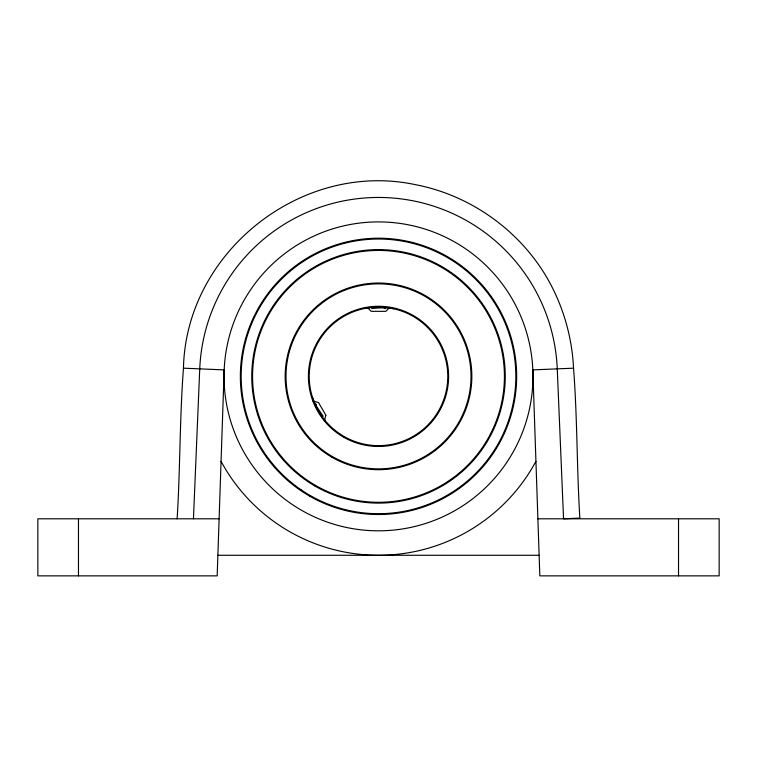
<?xml version="1.0" encoding="UTF-8"?>
<svg xmlns="http://www.w3.org/2000/svg" width="757" height="757" viewBox="0 0 757 757"><rect width="100%" height="100%" fill="white"/><g stroke="black" fill="none" stroke-linecap="round" stroke-linejoin="round"><path stroke-width="1.14" d="M224.044 376.361L224.129 371.261M177.129 518.8C180.27 468.64 179.664 418.309 183.459 368.176L224.176 369.889L217.174 575.859L37.85 575.859L37.85 518.8L219.114 518.8M224.138 370.958L224.176 369.889M193.451 518.8L199.744 368.858M183.459 368.176C185.929 251.93 301.901 160.247 415.584 184.708C470.674 195.268 520.144 230.686 547.936 279.409C563.255 306.5 572.065 337.092 573.541 368.176C577.392 418.082 576.777 468.176 579.843 518.119L563.549 518.8L557.256 368.858M324.346 420.788L325.841 415.233M389.098 308.071L385.833 311.326L371.185 311.326L367.911 308.071M537.886 518.8L719.15 518.8L719.15 575.859L539.826 575.859L532.824 369.889L573.541 368.176M217.874 555.278L539.126 555.278M389.448 307.948L393.99 308.837M312.944 401.04L318.508 402.525L325.832 415.215M313.777 401.087L312.281 396.734M532.824 369.889L532.862 370.958M532.871 371.11L532.956 376.361A154.456 154.456 0 0 1 301.267 510.123A154.456 154.456 0 0 1 301.267 242.6A154.456 154.456 0 0 1 532.956 376.361M678.527 518.8L678.527 575.859M78.473 518.8L78.473 575.859M535.937 461.354A178.907 178.907 0 0 1 221.063 461.354M199.744 368.858A178.907 178.907 0 0 1 378.5 197.454A178.907 178.907 0 0 1 557.256 368.858M367.154 307.891A15.386 1.59 3.2 0 1 369.776 307.796M384.159 308.43A15.386 1.59 3.2 0 1 385.408 308.563M367.883 308.023A15.386 0.927 -5.7 0 1 366.823 308.061M371.592 308.563A15.386 1.59 -3.2 0 1 389.846 307.891M324.876 420.428A15.386 1.59 63.2 0 1 324.412 419.7M316.492 404.664A15.386 1.59 63.2 0 1 316.322 404.285M324.621 419.728A15.386 0.927 54.3 0 1 325.188 420.627M323.23 416.246A15.386 1.59 56.8 0 1 313.53 400.765M309.424 496.005A138.162 138.162 0 0 0 516.662 376.361A138.162 138.162 0 0 0 309.424 256.718A138.162 138.162 0 0 0 309.424 496.005M301.523 490.101A137.339 137.339 0 0 0 515.489 386.165A137.339 137.339 0 0 0 318.489 252.829A137.339 137.339 0 0 0 301.523 490.101M315.537 485.426A125.927 125.927 0 0 0 504.427 376.361A125.927 125.927 0 0 0 315.537 267.306A125.927 125.927 0 0 0 315.537 485.426M315.13 486.126A126.75 126.75 0 0 0 505.25 376.361A126.75 126.75 0 0 0 315.13 266.596A126.75 126.75 0 0 0 315.13 486.126M339.666 433.742A69.284 69.284 0 0 0 447.605 381.301A69.284 69.284 0 0 0 348.229 314.041A69.284 69.284 0 0 0 339.666 433.742M343.451 437.073A70.098 70.098 0 0 0 448.598 376.361A70.098 70.098 0 0 0 343.451 315.66A70.098 70.098 0 0 0 343.451 437.073M331.84 457.19A93.329 93.329 0 0 0 471.829 376.361A93.329 93.329 0 0 0 331.84 295.542A93.329 93.329 0 0 0 331.84 457.19M332.247 456.48A92.515 92.515 0 0 0 471.015 376.361A92.515 92.515 0 0 0 332.247 296.242A92.515 92.515 0 0 0 332.247 456.48"/></g></svg>
